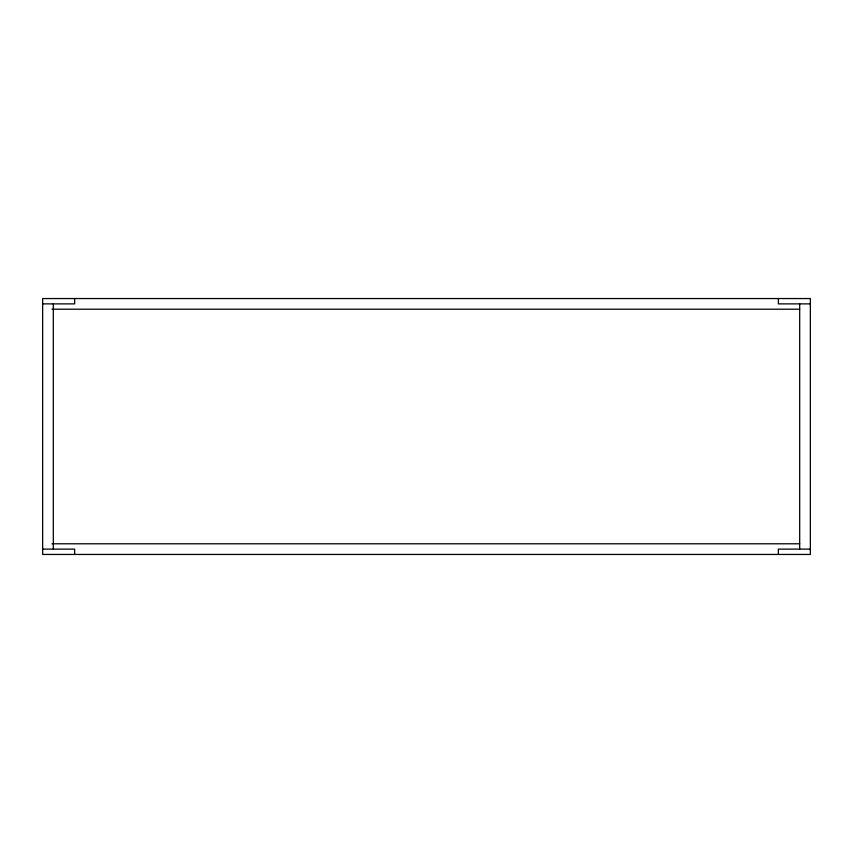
<?xml version="1.0" encoding="UTF-8"?>
<svg xmlns="http://www.w3.org/2000/svg" width="853" height="853" viewBox="0 0 853 853"><rect width="100%" height="100%" fill="white"/><g stroke="black" fill="none" stroke-linecap="round" stroke-linejoin="round"><path stroke-width="1.28" d="M42.65 303.881L74.637 303.881L74.637 298.55M810.35 303.881L778.362 303.881L778.362 298.55M51.98 309.212L799.687 309.212M51.98 543.787L799.687 543.787M42.65 549.119L74.637 549.119L74.637 554.45M810.35 549.119L778.362 549.119L778.362 554.45M799.687 303.881L799.687 549.119M53.312 303.881L53.312 549.119M810.35 298.55L42.65 298.55L42.65 554.45L810.35 554.45L810.35 298.55"/></g></svg>
